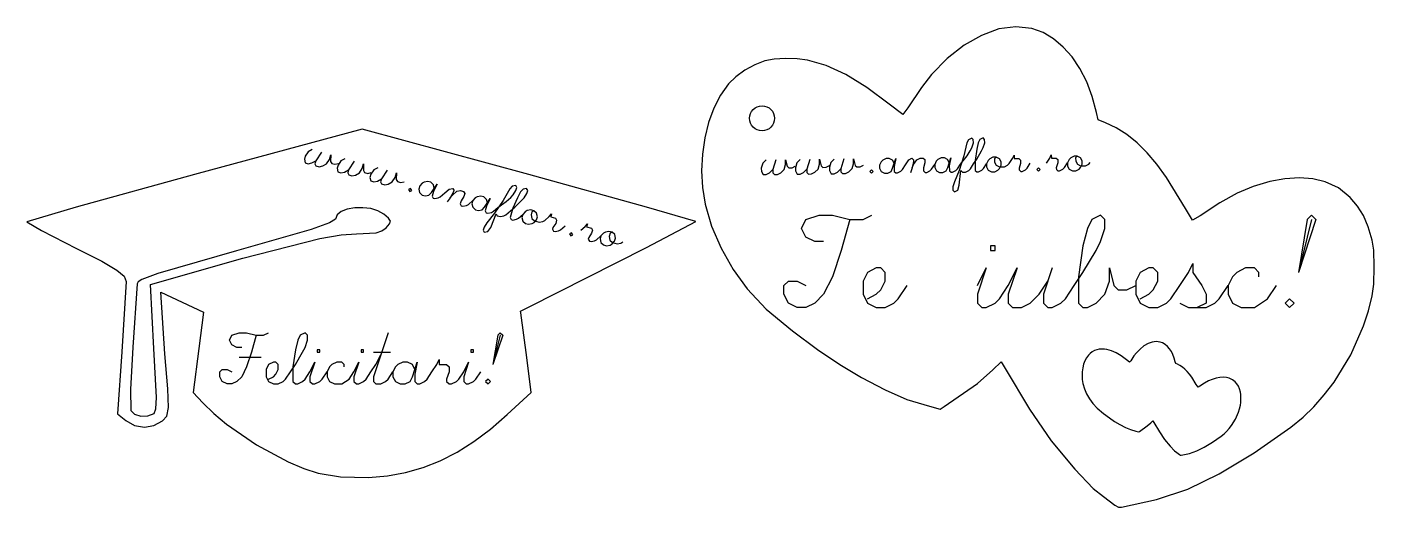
# Model space of a CAD drawing. Extents: x 7 to 162, y 232 to 282.
# Drawn here: x 61.8 to 162, y 241.3 to 277 of the extents above; entities that cross this region are included whole.
import ezdxf

# ---------------------------------------------------------------- set-up
doc = ezdxf.new("R2010")
doc.units = 0
doc.layers.add('Layer_1', color=7, linetype='CONTINUOUS')

msp = doc.modelspace()

# ---------------------------------------------------------------- linework, layer by layer
at = {"layer": 'Layer_1', "color": 1}
for points in [[(135.337161, 276.993687), (134.078737, 276.841552), (132.777727, 276.364285), (131.48956, 275.624986), (130.246103, 274.645236), (129.079216, 273.446617), (128.32715, 272.494563), (127.298238, 270.962841), (126.938845, 270.483284), (125.933979, 271.249472), (124.261104, 272.491713), (122.707479, 273.441134), (121.244512, 274.113141), (119.843604, 274.52314), (119.068926, 274.624107), (118.201096, 274.645271), (117.360771, 274.589109), (116.668604, 274.458095), (115.930499, 274.175687), (115.196987, 273.771752), (114.528041, 273.284347), (113.983632, 272.751533), (113.384401, 271.918504), (112.885107, 270.956604), (112.490321, 269.889372), (112.204613, 268.740344), (112.032556, 267.533062), (111.978719, 266.291056), (112.047675, 265.03787), (112.243997, 263.797038), (112.714634, 262.177131), (113.424245, 260.522778), (114.322877, 258.934727), (115.360569, 257.513736), (116.778278, 255.998225), (118.727942, 254.382833), (120.600769, 252.977135), (122.241575, 251.861502), (123.852107, 250.907549), (125.634118, 249.986894), (127.234501, 249.270705), (128.93204, 248.763196), (129.709254, 248.558695), (130.023997, 248.741149), (132.482968, 250.453775), (133.619023, 251.464703), (134.254576, 252.074345), (134.54286, 251.563921), (136.351196, 248.54906), (137.974728, 246.188468), (139.732715, 244.072389), (141.096258, 242.654078), (141.858038, 242.051048), (142.699743, 241.404472), (142.964984, 241.265977), (143.209066, 241.261151), (145.800682, 241.812757), (148.137485, 242.601001), (150.472908, 243.729833), (153.060386, 245.303213), (155.792568, 247.199208), (156.70013, 247.954533), (157.494362, 248.730114), (158.27822, 249.613464), (159.001821, 250.555871), (160.250513, 252.584149), (161.204958, 254.747506), (161.560747, 255.858765), (161.829671, 256.978501), (161.954125, 257.851663), (161.978509, 259.129893), (161.950005, 260.380919), (161.830233, 261.128599), (161.543915, 262.126935), (161.192424, 262.956211), (160.751802, 263.662949), (160.198085, 264.293679), (159.322908, 265.011373), (158.346552, 265.457292), (157.422932, 265.681792), (156.422993, 265.761556), (155.353094, 265.696492), (154.219602, 265.486508), (152.986859, 265.120144), (151.787338, 264.609748), (150.511899, 263.90163), (149.051408, 262.9421), (148.488617, 262.607511), (147.947324, 263.476225), (146.552172, 265.792925), (145.83445, 266.768356), (145.101807, 267.623421), (144.353128, 268.359301), (143.587298, 268.977188), (142.803197, 269.478262), (141.99971, 269.86371), (141.462828, 270.080335), (141.343213, 270.629348), (141.025152, 271.817602), (140.611908, 272.907804), (140.11052, 273.890805), (139.528045, 274.757451), (138.871537, 275.498587), (138.148046, 276.105057), (137.364628, 276.567707), (136.528339, 276.877381), (135.337161, 276.993687), (135.337161, 276.993687)], [(117.399923, 270.192349), (117.399923, 270.192349)], [(145.780097, 253.572398), (145.482773, 253.536451), (145.175385, 253.423689), (144.871028, 253.249019), (144.57724, 253.017532), (144.301543, 252.734336), (144.12385, 252.509397), (143.88075, 252.1475), (143.795837, 252.034194), (143.558421, 252.215222), (143.163171, 252.508722), (142.796102, 252.733044), (142.450445, 252.891816), (142.119454, 252.988686), (141.936422, 253.012562), (141.731382, 253.017586), (141.532841, 253.004321), (141.369302, 252.973367), (141.194911, 252.906641), (141.021607, 252.811205), (140.863554, 252.696044), (140.734929, 252.570159), (140.593346, 252.37334), (140.475383, 252.146075), (140.382106, 251.893918), (140.314604, 251.62244), (140.273953, 251.337201), (140.261224, 251.043752), (140.277509, 250.747664), (140.323895, 250.454494), (140.435087, 250.071762), (140.60275, 249.680889), (140.815068, 249.305683), (141.060243, 248.969949), (141.395202, 248.611877), (141.855845, 248.230214), (142.298335, 247.898089), (142.686007, 247.634505), (143.066524, 247.409113), (143.487558, 247.191591), (143.865676, 247.022376), (144.266753, 246.902468), (144.450384, 246.854152), (144.524747, 246.897261), (145.105727, 247.3019), (145.37414, 247.54075), (145.524302, 247.684791), (145.592413, 247.564194), (146.019664, 246.851877), (146.403258, 246.294141), (146.818612, 245.794179), (147.140775, 245.459074), (147.320759, 245.316602), (147.519627, 245.163835), (147.582297, 245.131112), (147.639967, 245.129983), (148.252282, 245.26031), (148.804396, 245.446546), (149.356183, 245.713254), (149.967521, 246.084994), (150.613051, 246.53296), (150.827478, 246.711418), (151.015136, 246.894662), (151.200333, 247.103374), (151.3713, 247.326033), (151.666324, 247.805252), (151.891828, 248.316382), (151.975893, 248.578939), (152.03943, 248.843499), (152.068835, 249.049798), (152.074592, 249.351804), (152.067847, 249.647381), (152.039549, 249.824035), (151.971903, 250.059911), (151.888853, 250.255844), (151.78475, 250.422823), (151.653926, 250.571845), (151.44715, 250.74141), (151.216464, 250.846769), (150.998245, 250.899813), (150.761988, 250.918665), (150.509207, 250.903284), (150.241398, 250.853672), (149.950136, 250.767112), (149.666729, 250.646518), (149.365383, 250.479214), (149.020316, 250.252508), (148.887347, 250.173455), (148.759455, 250.378706), (148.429825, 250.926068), (148.260249, 251.156531), (148.087148, 251.358557), (147.910259, 251.532422), (147.729318, 251.678407), (147.544059, 251.796797), (147.354222, 251.887867), (147.227372, 251.939048), (147.19911, 252.068763), (147.123963, 252.349509), (147.026328, 252.607091), (146.907865, 252.839343), (146.770245, 253.044103), (146.61513, 253.219211), (146.444194, 253.362501), (146.259096, 253.471811), (146.061506, 253.544974), (145.780071, 253.572463), (145.780071, 253.572463)]]:
    msp.add_lwpolyline(points, close=True, dxfattribs=at)
for points in [[(86.723144, 269.37299), (74.266922, 266.003832), (65.468539, 263.582792), (61.806432, 262.493251), (62.88694, 261.853295), (65.490999, 260.513278), (67.373412, 259.551647), (68.496904, 258.901421), (69.040586, 258.443518), (69.183569, 258.058854), (68.863354, 252.824464), (68.539944, 248.205951), (69.163286, 247.701084), (69.814326, 247.341223), (70.536403, 247.216315), (71.250502, 247.327124), (71.877611, 247.674414), (72.200069, 248.024569), (72.327343, 248.667645), (72.276582, 250.060128), (72.064936, 252.6585), (71.766605, 257.251399), (74.942034, 255.76562), (74.576994, 253.071041), (74.166055, 249.792076), (74.883862, 249.016631), (75.693192, 248.225703), (76.652318, 247.428022), (78.870754, 245.903526), (81.240759, 244.625383), (82.389348, 244.135646), (83.463926, 243.775838), (85.12545, 243.504346), (87.214134, 243.467903), (88.612055, 243.585303), (89.958484, 243.827229), (91.263604, 244.198311), (92.537599, 244.703181), (93.790653, 245.346467), (95.03295, 246.1328), (96.274674, 247.06681), (97.526009, 248.153127), (99.301046, 249.793677), (98.98297, 252.388456), (98.521331, 255.726659), (98.498922, 255.843536), (99.099319, 256.143468), (107.880759, 260.575094), (111.533127, 262.502332), (107.8892, 263.592065), (99.12814, 266.009714), (86.723144, 269.37299), (86.723144, 269.37299)], [(71.264585, 248.224992), (71.391429, 248.560672), (71.428402, 249.412345), (71.229815, 253.070943), (70.982106, 257.82247), (77.848051, 259.780449), (83.580043, 261.244346), (85.181072, 261.526817), (86.320938, 261.591313), (87.767021, 261.662464), (88.192738, 261.806938), (88.506915, 262.041876), (88.763788, 262.328533), (88.831287, 262.538508), (88.696201, 262.75522), (88.345315, 263.062086), (87.906933, 263.316565), (87.366865, 263.474927), (86.774469, 263.542263), (86.179102, 263.523664), (85.63012, 263.424221), (85.176881, 263.249026), (84.868743, 263.003171), (84.755061, 262.691746), (84.303824, 262.407512), (82.936957, 261.922045), (77.377394, 260.322061), (71.530906, 258.643503), (70.343711, 258.186541), (70.081303, 258.019611), (70.000518, 257.880752), (69.688908, 253.163035), (69.517158, 250.012999), (69.542917, 248.449526), (69.807845, 248.175891), (70.264093, 248.036693), (70.79017, 248.047779), (71.264585, 248.224992), (71.264585, 248.224992)]]:
    msp.add_lwpolyline(points, dxfattribs=at)
at = {"layer": 'Layer_1', "color": 3}
for points in [[(130.391249, 266.898232), (130.267808, 267.137807), (130.025309, 267.255402), (129.784273, 267.252479), (129.544697, 267.129038), (129.42564, 267.007058), (129.308045, 266.764559), (129.310968, 266.523523), (129.43441, 266.283947), (129.676908, 266.166352), (129.917945, 266.169275), (130.15752, 266.292716), (130.275116, 266.535215), (130.507383, 267.261248), (130.394172, 266.657195), (130.398557, 266.295639), (130.520537, 266.176583), (130.641055, 266.178044), (130.880631, 266.301486), (130.999688, 266.423466), (131.23634, 266.787944), (131.711106, 267.396382), (131.947758, 267.76086), (132.065354, 268.003359), (132.181487, 268.366376), (132.178564, 268.607413), (132.056584, 268.726469), (131.817009, 268.603028), (131.699414, 268.36053), (131.470069, 267.393459), (131.121668, 266.304409), (130.770343, 265.456395), (130.654209, 265.093378), (130.657132, 264.852341), (130.779112, 264.733284), (131.018687, 264.856726), (131.134821, 265.219743), (131.242186, 266.30587), (131.364166, 266.186813), (131.605203, 266.189736), (131.844778, 266.313178), (131.963835, 266.435158), (132.200487, 266.799636), (132.43714, 267.164114), (132.791387, 267.771091), (132.908983, 268.01359), (133.025117, 268.376606), (133.022193, 268.617643), (132.900213, 268.7367), (132.660638, 268.613259), (132.543043, 268.37076), (132.42837, 267.887225), (132.318083, 267.042134), (132.326852, 266.319024), (132.448832, 266.199967), (132.56935, 266.201429), (132.808926, 266.32487), (132.927983, 266.44685), (133.164635, 266.811328)], [(83.007307, 267.861347), (82.710905, 267.692941), (82.498707, 267.376334), (82.434709, 267.14393), (82.486913, 266.879527), (82.719317, 266.815529), (82.98372, 266.867734), (83.280122, 267.03614)], [(83.704519, 267.669354), (83.280122, 267.03614), (83.216124, 266.803736), (83.300327, 266.655535), (83.532731, 266.591537), (83.797134, 266.643742), (84.093536, 266.812148), (84.305734, 267.128755), (84.401731, 267.477361), (84.389937, 266.980554), (84.47414, 266.832353), (84.706544, 266.768356), (84.970947, 266.82056)], [(137.623817, 266.865405), (137.860469, 267.229883), (137.978064, 267.472382), (137.980987, 267.231345), (138.342543, 267.235729), (138.464523, 267.116672), (138.467446, 266.875636), (138.351312, 266.512619), (138.352773, 266.3921), (138.474753, 266.273043), (138.595272, 266.274505), (138.834847, 266.397946), (138.953904, 266.519926), (139.190556, 266.884405)], [(85.447548, 267.189371), (85.151147, 267.020965), (84.938948, 266.704358), (84.874951, 266.471954), (84.927155, 266.207551), (85.159559, 266.143554), (85.423962, 266.195758), (85.720363, 266.364164)], [(86.14476, 266.997378), (85.720363, 266.364164), (85.656366, 266.13176), (85.740569, 265.983559), (85.972973, 265.919562), (86.237376, 265.971766), (86.533777, 266.140172), (86.745976, 266.456779), (86.841972, 266.805385), (86.830179, 266.308579), (86.914382, 266.160378), (87.146786, 266.09638), (87.411189, 266.148584)], [(87.88779, 266.517396), (87.591389, 266.34899), (87.37919, 266.032382), (87.315192, 265.799978), (87.367397, 265.535576), (87.599801, 265.471578), (87.864203, 265.523782), (88.160605, 265.692189)], [(116.768282, 267.094634), (116.530168, 266.850674), (116.414034, 266.487658), (116.416957, 266.246621), (116.540399, 266.007045), (116.781436, 266.009968), (117.021011, 266.13341), (117.259125, 266.37737)], [(117.491393, 267.103403), (117.259125, 266.37737), (117.262048, 266.136333), (117.384028, 266.017276), (117.625065, 266.020199), (117.86464, 266.143641), (118.102754, 266.387601), (118.218888, 266.750617), (118.214503, 267.112173), (118.340868, 266.63156), (118.462848, 266.512504), (118.703885, 266.515427), (118.94346, 266.638868)], [(119.299169, 267.125326), (119.061055, 266.881366), (118.944921, 266.51835), (118.947845, 266.277313), (119.071286, 266.037737), (119.312323, 266.040661), (119.551898, 266.164102), (119.790012, 266.408062)], [(120.02228, 267.134096), (119.790012, 266.408062), (119.792935, 266.167025), (119.914915, 266.047968), (120.155952, 266.050891), (120.395527, 266.174333), (120.633641, 266.418293), (120.749775, 266.781309), (120.74539, 267.142865), (120.871755, 266.662253), (120.993735, 266.543196), (121.234772, 266.546119), (121.474347, 266.66956)], [(121.830056, 267.156018), (121.591942, 266.912059), (121.475809, 266.549042), (121.478732, 266.308005), (121.602173, 266.06843), (121.84321, 266.071353), (122.082785, 266.194794), (122.320899, 266.438754)], [(122.553167, 267.164788), (122.320899, 266.438754), (122.323822, 266.197717), (122.445802, 266.07866), (122.686839, 266.081583), (122.926414, 266.205025), (123.164528, 266.448985), (123.280662, 266.812002), (123.276277, 267.173557), (123.402642, 266.692945), (123.524622, 266.573888), (123.765659, 266.576811), (124.005234, 266.700252)], [(126.293623, 266.84854), (126.170181, 267.088115), (125.927683, 267.20571), (125.686646, 267.202787), (125.447071, 267.079346), (125.328014, 266.957366), (125.210418, 266.714868), (125.213341, 266.473831), (125.336783, 266.234255), (125.579281, 266.11666), (125.820318, 266.119583), (126.059893, 266.243024), (126.177489, 266.485523), (126.409757, 267.211557), (126.296546, 266.607503), (126.30093, 266.245948), (126.42291, 266.126891), (126.543429, 266.128352), (126.783004, 266.251794), (126.902061, 266.373774), (127.138713, 266.738252), (127.375366, 267.10273), (127.614941, 267.226172), (127.736921, 267.107115), (127.738382, 266.986596), (127.62371, 266.503061), (127.507576, 266.140044)], [(127.62371, 266.503061), (127.741305, 266.74556), (127.977958, 267.110038), (128.217533, 267.233479), (128.45857, 267.236402), (128.58055, 267.117346), (128.583473, 266.876309), (128.467339, 266.513292), (128.470262, 266.272255), (128.592242, 266.153198), (128.71276, 266.15466), (128.952336, 266.278101), (129.071393, 266.400081), (129.308045, 266.764559)], [(133.881899, 267.302171), (133.640862, 267.299248), (133.401287, 267.175807), (133.28223, 267.053827), (133.164635, 266.811328), (133.167558, 266.570291), (133.290999, 266.330716), (133.533498, 266.213121), (133.774535, 266.216044), (134.01411, 266.339485), (134.133167, 266.461465), (134.250762, 266.703964), (134.247839, 266.945001), (134.124398, 267.184576), (133.881899, 267.302171), (133.762842, 267.180191), (133.765765, 266.939154), (133.889207, 266.699579), (134.131705, 266.581984), (134.493261, 266.586368), (134.732836, 266.70981), (134.851893, 266.83179), (135.088545, 267.196268), (135.20614, 267.438766), (135.209064, 267.19773), (135.570619, 267.202114), (135.692599, 267.083057), (135.695522, 266.84202), (135.579388, 266.479004), (135.58085, 266.358485), (135.702829, 266.239428), (135.823348, 266.24089), (136.062923, 266.364331), (136.18198, 266.486311), (136.418632, 266.85079)], [(137.025609, 266.496542), (136.906552, 266.374562), (137.028532, 266.255505), (137.147589, 266.377485), (137.025609, 266.496542)], [(139.907821, 267.375248), (139.666784, 267.372325), (139.427209, 267.248883), (139.308152, 267.126903), (139.190556, 266.884405), (139.193479, 266.643368), (139.316921, 266.403792), (139.559419, 266.286197), (139.800456, 266.28912), (140.040031, 266.412562), (140.159088, 266.534542), (140.276684, 266.77704), (140.273761, 267.018077), (140.150319, 267.257652), (139.907821, 267.375248), (139.788764, 267.253268), (139.791687, 267.012231), (139.915128, 266.772655), (140.157627, 266.65506), (140.519182, 266.659445), (140.758757, 266.782886), (140.877814, 266.904866)], [(88.585002, 266.325403), (88.160605, 265.692189), (88.096607, 265.459785), (88.180811, 265.311584), (88.413215, 265.247586), (88.677617, 265.29979), (88.974019, 265.468197), (89.186218, 265.784804), (89.282214, 266.13341), (89.270421, 265.636603), (89.354624, 265.488402), (89.587028, 265.424404), (89.851431, 265.476609)], [(92.091267, 264.984833), (92.039063, 265.249236), (91.838658, 265.429435), (91.606254, 265.493433), (91.341851, 265.441229), (91.19365, 265.357025), (91.013451, 265.15662), (90.949453, 264.924216), (91.001657, 264.659814), (91.202062, 264.479614), (91.434466, 264.415616), (91.698869, 264.46782), (91.879069, 264.668226), (92.303466, 265.30144), (92.02727, 264.752429), (91.931273, 264.403823), (92.015476, 264.255622), (92.131678, 264.223623), (92.396081, 264.275827), (92.544282, 264.360031), (92.872682, 264.644639), (93.201083, 264.929247), (93.465486, 264.981451), (93.549689, 264.833251), (93.51769, 264.717049), (93.273493, 264.28424), (93.061294, 263.967632)], [(124.612211, 266.346005), (124.493154, 266.224025), (124.615134, 266.104968), (124.734191, 266.226948), (124.612211, 266.346005)], [(90.336444, 264.968009), (90.188243, 264.883805), (90.272446, 264.735605), (90.420647, 264.819808), (90.336444, 264.968009)], [(93.273493, 264.28424), (93.453692, 264.484645), (93.782093, 264.769253), (94.046496, 264.821457), (94.2789, 264.75746), (94.363103, 264.609259), (94.299105, 264.376855), (94.086907, 264.060248), (94.022909, 263.827844), (94.107112, 263.679643), (94.223314, 263.647644), (94.487717, 263.699848), (94.635918, 263.784051), (94.964318, 264.06866)], [(96.042135, 263.896872), (95.989931, 264.161275), (95.789525, 264.341475), (95.557121, 264.405472), (95.292719, 264.353268), (95.144518, 264.269065), (94.964318, 264.06866), (94.90032, 263.836256), (94.952525, 263.571853), (95.15293, 263.391653), (95.385334, 263.327656), (95.649737, 263.37986), (95.829936, 263.580265), (96.254333, 264.213479), (95.978137, 263.664468), (95.882141, 263.315862), (95.966344, 263.167661), (96.082546, 263.135663), (96.346949, 263.187867), (96.495149, 263.27207), (96.82355, 263.556678), (97.448352, 264.009693), (97.776753, 264.294301), (97.956952, 264.494706), (98.169151, 264.811313), (98.233148, 265.043717), (98.148945, 265.191918), (97.884543, 265.139714), (97.704343, 264.939309), (97.215948, 264.073691), (96.579353, 263.123869), (96.006755, 262.406452), (95.794556, 262.089845), (95.730559, 261.857441), (95.814762, 261.70924), (96.079165, 261.761444), (96.291363, 262.078051), (96.695555, 263.09187), (96.779758, 262.943669), (97.012162, 262.879672), (97.276565, 262.931876), (97.424765, 263.016079), (97.753166, 263.300688), (98.081566, 263.585296), (98.590167, 264.070309), (98.770366, 264.270714), (98.982565, 264.587322), (99.046562, 264.819725), (98.962359, 264.967926), (98.697956, 264.915722), (98.517757, 264.715317), (98.273559, 264.282508), (97.933366, 263.501093), (97.741372, 262.803881), (97.825576, 262.65568), (97.941778, 262.623681), (98.20618, 262.675885), (98.354381, 262.760089), (98.682782, 263.044697)], [(99.507989, 263.317512), (99.275585, 263.381509), (99.011182, 263.329305), (98.862981, 263.245102), (98.682782, 263.044697), (98.618784, 262.812293), (98.670988, 262.54789), (98.871394, 262.36769), (99.103798, 262.303693), (99.3682, 262.355897), (99.516401, 262.4401), (99.696601, 262.640505), (99.760599, 262.872909), (99.708394, 263.137312), (99.507989, 263.317512), (99.359788, 263.233309), (99.295791, 263.000905), (99.347995, 262.736502), (99.5484, 262.556302), (99.897006, 262.460306), (100.161409, 262.51251), (100.30961, 262.596713), (100.63801, 262.881321), (100.81821, 263.081726), (100.754212, 262.849322), (101.102818, 262.753326), (101.187021, 262.605125), (101.123024, 262.372721), (100.910825, 262.056114), (100.878826, 261.939912), (100.963029, 261.791711), (101.079231, 261.759712), (101.343634, 261.811917), (101.491835, 261.89612), (101.820235, 262.180728)], [(102.305249, 261.672128), (102.157048, 261.587925), (102.241251, 261.439724), (102.389452, 261.523927), (102.305249, 261.672128)], [(102.982255, 261.86074), (103.310656, 262.145348), (103.490856, 262.345753), (103.426858, 262.113349), (103.775464, 262.017353), (103.859667, 261.869152), (103.795669, 261.636748), (103.583471, 261.320141), (103.551472, 261.203939), (103.635675, 261.055738), (103.751877, 261.023739), (104.01628, 261.075943), (104.164481, 261.160146), (104.492881, 261.444755)], [(105.318089, 261.71757), (105.085685, 261.781567), (104.821282, 261.729363), (104.673081, 261.64516), (104.492881, 261.444755), (104.428884, 261.212351), (104.481088, 260.947948), (104.681493, 260.767748), (104.913897, 260.703751), (105.1783, 260.755955), (105.326501, 260.840158), (105.5067, 261.040563), (105.570698, 261.272967), (105.518494, 261.53737), (105.318089, 261.71757), (105.169888, 261.633367), (105.10589, 261.400963), (105.158094, 261.13656), (105.358499, 260.95636), (105.707105, 260.860364), (105.971508, 260.912568), (106.119709, 260.996771)], [(78.862516, 254.04935), (78.499693, 252.779469), (78.136869, 251.690999), (77.774046, 250.965353), (77.411223, 250.60253), (77.0484, 250.421118), (76.685577, 250.421118), (76.322754, 250.60253), (76.141342, 250.965353), (76.141342, 251.328176), (76.322754, 251.509588), (76.685577, 251.509588), (77.0484, 251.328176)], [(77.774046, 253.142292), (77.411223, 253.142292), (77.0484, 253.323703), (76.866988, 253.686526), (77.0484, 254.04935), (77.592635, 254.230761), (78.136869, 254.230761), (78.862516, 254.04935), (79.40675, 254.04935), (79.769574, 254.230761)], [(79.769574, 250.783941), (80.132397, 250.965353), (80.313808, 251.146764), (80.49522, 251.509588), (80.49522, 251.872411), (80.313808, 252.053822), (80.132397, 252.053822), (79.769574, 251.872411), (79.588162, 251.509588), (79.588162, 250.965353), (79.769574, 250.60253), (80.132397, 250.421118), (80.49522, 250.421118), (80.858043, 250.60253), (81.039455, 250.783941), (81.402278, 251.328176), (81.765101, 251.872411), (82.309336, 252.779469), (82.490747, 253.142292), (82.672159, 253.686526), (82.672159, 254.04935), (82.490747, 254.230761), (82.127924, 254.04935), (81.946513, 253.686526), (81.765101, 252.96088), (81.583689, 251.690999), (81.583689, 250.60253), (81.765101, 250.421118), (81.946513, 250.421118), (82.309336, 250.60253), (82.490747, 250.783941), (82.85357, 251.328176)], [(88.658741, 254.230761), (87.570271, 250.965353), (87.570271, 250.60253), (87.751683, 250.421118), (88.114506, 250.421118), (88.477329, 250.60253), (88.658741, 250.783941), (89.021564, 251.328176)], [(97.003674, 254.230761), (96.822262, 254.04935), (96.459439, 251.872411)], [(97.003674, 254.230761), (97.185085, 254.04935), (96.459439, 251.872411)], [(97.003674, 254.04935), (96.459439, 251.872411)], [(83.397805, 252.96088), (83.397805, 252.779469), (83.579217, 252.779469), (83.579217, 252.96088), (83.397805, 252.96088)], [(86.118979, 251.328176), (86.481802, 252.053822), (86.118979, 250.965353), (86.118979, 250.60253), (86.30039, 250.421118), (86.481802, 250.421118), (86.844625, 250.60253), (87.026037, 250.783941), (87.38886, 251.328176), (87.751683, 251.872411), (88.114506, 252.598057)], [(86.663214, 252.96088), (86.663214, 252.779469), (86.844625, 252.779469), (86.844625, 252.96088), (86.663214, 252.96088)], [(87.570271, 252.779469), (88.840153, 252.779469)], [(94.826735, 252.96088), (94.826735, 252.779469), (95.008146, 252.779469), (95.008146, 252.96088), (94.826735, 252.96088)], [(77.592635, 252.416645), (79.225339, 252.416645)], [(82.85357, 251.328176), (83.216394, 252.053822), (82.85357, 250.965353), (82.85357, 250.60253), (83.034982, 250.421118), (83.216394, 250.421118), (83.579217, 250.60253), (83.760628, 250.783941), (84.123451, 251.328176)], [(85.393333, 251.690999), (85.393333, 251.872411), (85.211921, 252.053822), (84.849098, 252.053822), (84.486275, 251.872411), (84.304863, 251.690999), (84.123451, 251.328176), (84.123451, 250.965353), (84.304863, 250.60253), (84.667686, 250.421118), (85.211921, 250.421118), (85.756156, 250.783941), (86.118979, 251.328176)], [(90.654268, 251.509588), (90.472857, 251.872411), (90.110034, 252.053822), (89.74721, 252.053822), (89.384387, 251.872411), (89.202976, 251.690999), (89.021564, 251.328176), (89.021564, 250.965353), (89.202976, 250.60253), (89.565799, 250.421118), (89.928622, 250.421118), (90.291445, 250.60253), (90.472857, 250.965353), (90.83568, 252.053822), (90.654268, 251.146764), (90.654268, 250.60253), (90.83568, 250.421118), (91.017091, 250.421118), (91.379915, 250.60253), (91.561326, 250.783941), (91.924149, 251.328176), (92.286973, 251.872411), (92.468384, 252.235234), (92.468384, 251.872411), (93.012619, 251.872411), (93.19403, 251.690999), (93.19403, 251.328176), (93.012619, 250.783941), (93.012619, 250.60253), (93.19403, 250.421118), (93.375442, 250.421118), (93.738265, 250.60253), (93.919677, 250.783941), (94.2825, 251.328176)], [(94.2825, 251.328176), (94.645323, 252.053822), (94.2825, 250.965353), (94.2825, 250.60253), (94.463911, 250.421118), (94.645323, 250.421118), (95.008146, 250.60253), (95.189558, 250.783941), (95.552381, 251.328176)], [(96.096616, 250.783941), (95.915204, 250.60253), (96.096616, 250.421118), (96.278027, 250.60253), (96.096616, 250.783941)]]:
    msp.add_lwpolyline(points, dxfattribs=at)
at = {"layer": 'Layer_1', "color": 7}
for points in [[(123.005583, 262.653009), (122.351712, 260.364459), (121.69784, 258.402843), (121.043968, 257.0951), (120.390097, 256.441228), (119.736225, 256.114293), (119.082353, 256.114293), (118.428482, 256.441228), (118.101546, 257.0951), (118.101546, 257.748972), (118.428482, 258.075908), (119.082353, 258.075908), (119.736225, 257.748972)], [(121.043968, 261.01833), (120.390097, 261.01833), (119.736225, 261.345266), (119.409289, 261.999138), (119.736225, 262.653009), (120.717033, 262.979945), (121.69784, 262.979945), (123.005583, 262.653009), (123.986391, 262.653009), (124.640263, 262.979945)], [(138.044632, 259.056715), (137.390761, 257.0951), (137.390761, 256.441228), (137.717697, 256.114293), (138.044632, 256.114293), (138.698504, 256.441228), (139.02544, 256.768164), (139.679312, 257.748972), (140.333183, 258.729779), (141.313991, 260.364459), (141.640927, 261.01833), (141.967863, 261.999138), (141.967863, 262.653009), (141.640927, 262.979945), (140.987055, 262.653009), (140.660119, 261.999138), (140.333183, 260.691394), (140.006247, 258.402843), (140.006247, 256.441228), (140.333183, 256.114293), (140.660119, 256.114293), (141.313991, 256.441228), (141.967863, 257.0951), (142.294798, 258.075908), (142.294798, 259.056715), (142.621734, 257.748972), (142.94867, 257.422036), (143.602542, 257.422036), (144.256413, 257.748972)], [(157.333847, 262.979945), (157.006911, 262.653009), (156.35304, 258.729779)], [(157.333847, 262.979945), (157.660783, 262.653009), (156.35304, 258.729779)], [(157.333847, 262.653009), (156.35304, 258.729779)], [(133.467531, 260.691394), (133.467531, 260.364459), (133.794466, 260.364459), (133.794466, 260.691394), (133.467531, 260.691394)], [(124.313327, 256.768164), (124.967199, 257.0951), (125.294134, 257.422036), (125.62107, 258.075908), (125.62107, 258.729779), (125.294134, 259.056715), (124.967199, 259.056715), (124.313327, 258.729779), (123.986391, 258.075908), (123.986391, 257.0951), (124.313327, 256.441228), (124.967199, 256.114293), (125.62107, 256.114293), (126.274942, 256.441228), (126.601878, 256.768164), (127.255749, 257.748972)], [(132.486723, 257.748972), (133.140595, 259.056715), (132.486723, 257.0951), (132.486723, 256.441228), (132.813659, 256.114293), (133.140595, 256.114293), (133.794466, 256.441228), (134.121402, 256.768164), (134.775274, 257.748972), (135.429146, 259.056715), (134.775274, 257.0951), (134.775274, 256.441228), (135.10221, 256.114293), (135.756081, 256.114293), (136.409953, 256.441228), (137.063825, 257.0951), (137.717697, 258.075908)], [(144.583349, 256.768164), (145.237221, 257.0951), (145.564157, 257.422036), (145.891093, 258.075908), (145.891093, 258.729779), (145.564157, 259.056715), (145.237221, 259.056715), (144.583349, 258.729779), (144.256413, 258.075908), (144.256413, 257.0951), (144.583349, 256.441228), (145.237221, 256.114293), (145.891093, 256.114293), (146.544964, 256.441228), (146.8719, 256.768164), (147.525772, 257.748972), (148.179644, 258.729779), (148.506579, 259.383651), (148.506579, 258.729779), (149.160451, 257.748972), (149.487387, 257.0951), (149.487387, 256.441228), (148.833515, 256.114293)], [(153.410617, 258.402843), (153.410617, 258.729779), (153.083681, 259.056715), (152.42981, 259.056715), (151.775938, 258.729779), (151.449002, 258.402843), (151.122066, 257.748972), (151.122066, 257.0951), (151.449002, 256.441228), (152.102874, 256.114293), (153.083681, 256.114293), (154.064489, 256.768164), (154.718361, 257.748972)], [(147.525772, 256.441228), (148.179644, 256.114293), (149.487387, 256.114293), (150.141259, 256.441228), (150.468195, 256.768164), (151.122066, 257.748972)], [(155.699168, 256.768164), (155.372232, 256.441228), (155.699168, 256.114293), (156.026104, 256.441228), (155.699168, 256.768164)]]:
    msp.add_lwpolyline(points, dxfattribs=at)
at = {"layer": 'Layer_1', "color": 1}
for points in [[(115.532275, 270.192349), (115.532276, 270.440015), (115.630661, 270.677536), (115.805787, 270.852662)], [(115.805787, 270.852662), (115.980913, 271.027788), (116.218435, 271.126172), (116.466101, 271.126172)], [(116.466101, 271.126172), (116.981836, 271.126171), (117.399923, 270.708085), (117.399923, 270.192349)], [(115.805787, 269.532036), (115.630661, 269.707162), (115.532276, 269.944684), (115.532275, 270.192349)], [(116.466101, 269.258527), (116.218435, 269.258526), (115.980913, 269.356911), (115.805787, 269.532036)], [(117.399923, 270.192349), (117.399923, 269.676614), (116.981836, 269.258527), (116.466101, 269.258527)]]:
    msp.add_open_spline(points, degree=3, dxfattribs=at)

doc.saveas('drawing.dxf')
